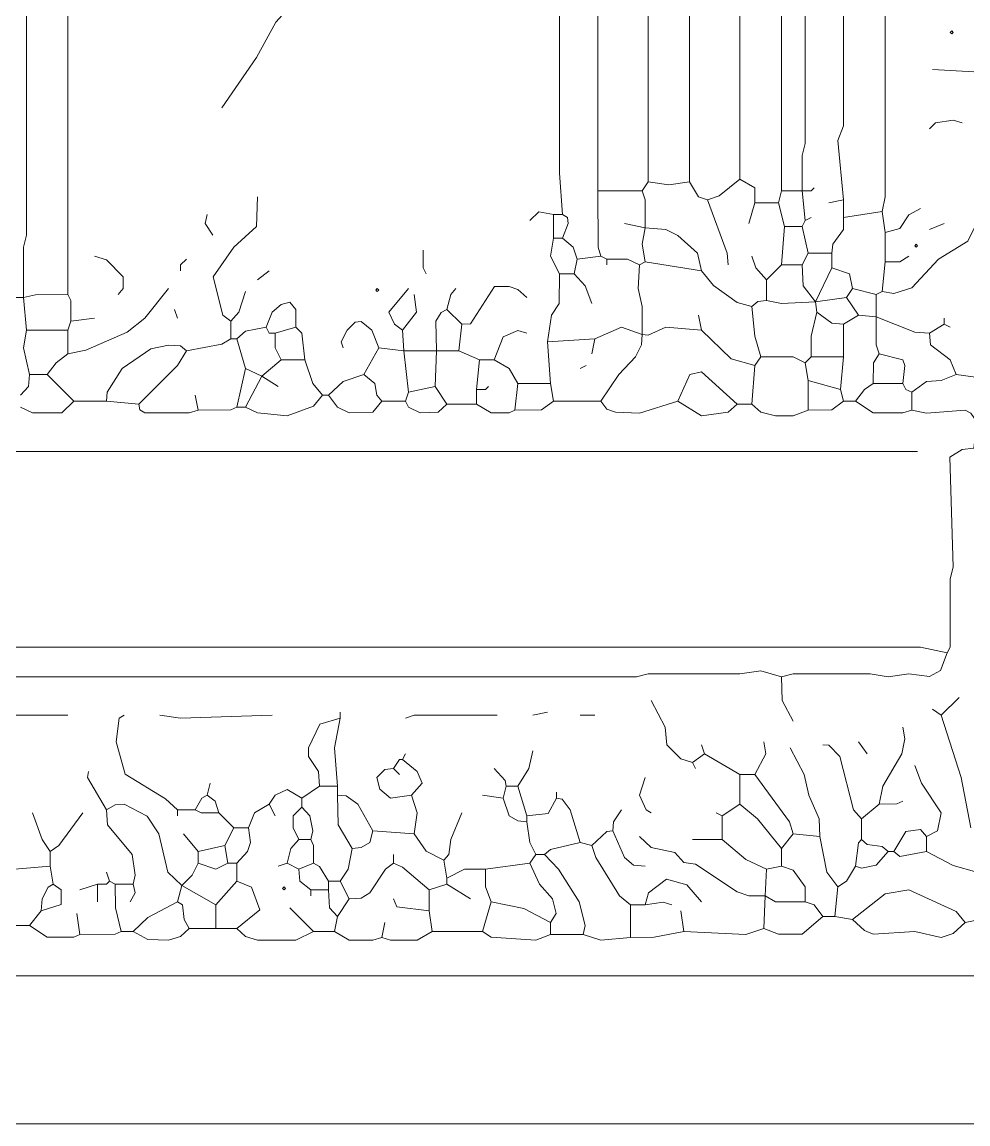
# Model space of a CAD drawing. Header units: millimetres. Extents: x 11 to 20000, y -4 to 8232.
# Drawn here: x 5451 to 6655, y -4 to 1399 of the extents above; entities that cross this region are included whole.
import ezdxf

# ---------------------------------------------------------------- set-up
doc = ezdxf.new("R2010")
doc.units = ezdxf.units.MM
for name, color, linetype, lineweight, true_color in [('ARCHITECTURE', 7, 'Continuous', 13, 0x000000), ('MASONRY_AND_ARCH', 7, 'Continuous', 13, 0x000000), ('PLANTING', 7, 'Continuous', 13, 0x000000)]:
    doc.layers.add(name, color=color, linetype=linetype, lineweight=lineweight, true_color=true_color)

msp = doc.modelspace()

# ---------------------------------------------------------------- linework, layer by layer
at = {"layer": 'ARCHITECTURE', "color": 7, "lineweight": 13, "true_color": 0x000000}
for points in [[(2861.99095, 184.76527), (7846.90894, 184.76527)], [(3404.97738, -3.7707), (4615.38462, -3.7707), (4638.00905, -3.7707), (4739.819, -3.7707), (4762.44344, -3.7707), (4822.77568, -3.7707), (4841.62896, -3.7707), (4943.43891, -3.7707), (4966.06335, -3.7707), (5282.80543, -3.7707), (5297.8888, -3.7707), (5312.97093, -3.7707), (5463.8009, -3.7707), (5478.88428, -3.7707), (5493.9664, -3.7707), (6225.48993, -3.7707), (6248.11437, -3.7707), (7846.90894, -3.7707)]]:
    msp.add_lwpolyline(points, dxfattribs=at)
at = {"layer": 'MASONRY_AND_ARCH', "color": 7, "lineweight": 13, "true_color": 0x000000}
for points in [[(6546.00328, 1157.61595), (6549.76753, 1176.47059), (6549.77376, 2198.34061), (6545.84864, 2213.41719), (6534.69106, 2220.81041), (6500.75441, 2221.11278), (6459.27602, 2229.56312), (6312.21719, 2291.55317), (6097.28507, 2363.20396), (5818.25011, 2431.97896), (5678.73303, 2454.60339), (5641.02523, 2454.89887), (5592.00645, 2462.14514), (5546.75758, 2462.44061), (5531.67421, 2466.05713), (5377.07432, 2466.05713)], [(5452.48869, 1048.2664), (5452.63676, 1112.36708), (5456.25294, 1127.45192), (5456.25294, 1613.87726), (5452.48869, 1636.5017), (5452.49491, 2062.594), (5456.25294, 2115.38462), (5452.63676, 2130.46731), (5452.48869, 2194.57014), (5456.25294, 2217.19457), (5456.25984, 2307.69231)], [(5509.04977, 1052.0362), (5509.056, 2130.46731), (5512.67251, 2145.55079), (5512.82093, 2202.11188)], [(6417.79785, 2198.34061), (6417.79785, 2187.02839), (6417.79785, 1319.75962), (6417.79785, 1300.90498), (6417.79785, 1270.73812), (6417.79785, 1202.86482), (6417.79785, 1184.01301)], [(6444.19333, 1184.01301), (6444.34106, 1229.26188), (6447.9638, 1244.34389), (6447.9638, 1504.52489), (6447.9638, 1527.14932), (6447.97002, 2138.00905), (6451.73428, 2190.79966)], [(6496.98337, 1172.70079), (6489.44842, 1248.11369), (6496.98337, 1266.96833), (6496.98337, 1432.88179), (6496.98337, 1512.06731), (6496.98337, 1644.04129), (6496.98337, 1666.66572), (6496.98337, 2115.38462), (6496.98337, 2156.86301), (6496.98337, 2179.48054), (6485.66471, 2185.97206), (6474.35871, 2190.65113), (6451.73428, 2190.79966)], [(6248.11437, 1195.32523), (6248.11459, 1217.94966), (6248.11459, 1266.96833), (6248.11459, 2134.23857), (6248.11459, 2149.32127)], [(6184.01233, 1184.01301), (6184.00611, 2043.74084), (6179.03699, 2104.0655), (6172.69321, 2110.40995), (6157.61663, 2111.61414)], [(6138.76346, 2077.67749), (6138.75724, 1919.30645), (6134.99219, 1896.68201), (6134.99842, 1206.63744), (6138.76346, 1153.84615)], [(6300.90498, 1957.01357), (6300.90498, 1195.32523)], [(5705.12862, 1289.59276), (5749.17964, 1353.69627), (5774.05735, 1398.94514), (5794.57624, 1421.56957), (5920.06007, 1606.33484)], [(6365.00781, 1500.75509), (6365.00781, 1199.09502)], [(6783.55984, 1334.84163), (6753.39367, 1338.60656), (6677.97862, 1334.84163), (6610.10532, 1338.61143)]]:
    msp.add_lwpolyline(points, dxfattribs=at)
msp.add_lwpolyline([(6632.72998, 1385.74661), (6634.61538, 1387.63201), (6636.50079, 1385.74661), (6634.61538, 1383.8612)], close=True, dxfattribs=at)
at = {"layer": 'PLANTING', "color": 7, "lineweight": 13, "true_color": 0x000000}
for points in [[(6606.33484, 1263.19853), (6613.88281, 1270.58484), (6636.50102, 1274.2138), (6647.81324, 1270.73812)], [(6248.11437, 1195.32523), (6240.57342, 1184.01301)], [(6248.11437, 1195.32523), (6274.51007, 1191.5526), (6300.90498, 1195.32523)], [(6323.52941, 1172.70079), (6312.36493, 1176.62523), (6300.90498, 1195.32523)], [(6323.52941, 1172.70079), (6338.6121, 1177.66855), (6365.00781, 1199.09502)], [(6365.00781, 1199.09502), (6383.8612, 1187.78281), (6383.8612, 1168.92817)], [(6240.57342, 1184.01301), (6184.01233, 1184.01301)], [(6187.78281, 1101.05486), (6184.16007, 1112.36708), (6184.01233, 1184.01301)], [(6244.34389, 1136.87783), (6244.19615, 1172.70079), (6240.57342, 1184.01301)], [(6414.02715, 1168.92817), (6417.79785, 1184.01301)], [(6444.19333, 1184.01301), (6417.79785, 1184.01301)], [(6459.27602, 1187.78281), (6455.50554, 1184.01301), (6444.19333, 1184.01301)], [(6444.19333, 1184.01301), (6447.9638, 1146.30373)], [(5750.37749, 1176.47059), (5749.17274, 1138.76414), (5720.36572, 1112.36708), (5693.97738, 1074.66063), (5706.33247, 1025.64683), (5716.44084, 1018.09955)], [(6349.92432, 1089.74265), (6348.86799, 1104.82749), (6323.52941, 1172.70079)], [(6376.32002, 1142.53394), (6383.8612, 1168.92817)], [(6414.02715, 1168.92817), (6383.8612, 1168.92817)], [(6414.02715, 1168.92817), (6421.56889, 1138.76414)], [(6478.12998, 1168.92817), (6496.98337, 1172.70079)], [(6496.98337, 1150.07636), (6496.98337, 1172.70079)], [(5693.8164, 1127.45192), (5683.84989, 1142.53394), (5686.2741, 1153.84615)], [(6097.28507, 1146.30373), (6108.59729, 1157.46267), (6127.45124, 1153.84615)], [(6138.76346, 1153.84615), (6127.45124, 1153.84615)], [(6127.45124, 1153.84615), (6127.45124, 1123.6793)], [(6138.76346, 1153.84615), (6145.10656, 1149.92104), (6146.14977, 1142.53394), (6138.76346, 1123.6793)], [(6496.98337, 1150.07636), (6546.00328, 1157.61595)], [(6546.00328, 1157.61595), (6549.77376, 1131.22172)], [(6595.02262, 1161.38857), (6580.08767, 1153.69774), (6568.47919, 1136.19016), (6549.77376, 1131.22172)], [(6244.34389, 1136.87783), (6217.94898, 1142.53394)], [(6244.34389, 1136.87783), (6240.57342, 1116.13971), (6244.34389, 1093.51527)], [(6244.34389, 1136.87783), (6270.7388, 1134.84378), (6285.82229, 1127.30351), (6311.01923, 1104.67907), (6315.98767, 1082.20305)], [(6417.79762, 1089.74265), (6421.56889, 1138.76414)], [(6444.19333, 1138.76414), (6421.56889, 1138.76414)], [(6444.19333, 1138.76414), (6447.9638, 1146.30373)], [(6444.19333, 1138.76414), (6451.73428, 1104.82749)], [(6455.50554, 1150.07636), (6447.9638, 1146.30373)], [(6496.98337, 1150.07636), (6496.98337, 1134.99152), (6483.10464, 1116.13971), (6481.90045, 1104.82749)], [(6677.97862, 1134.99152), (6664.09389, 1138.38846), (6655.20645, 1120.05792), (6617.64706, 1097.13665), (6583.71041, 1060.63428), (6561.08597, 1053.23416), (6546.00328, 1055.806)], [(6625.1888, 1142.53394), (6606.33484, 1134.99152)], [(6134.99219, 1078.43043), (6123.82851, 1101.05486), (6127.45124, 1123.6793)], [(6138.76346, 1123.6793), (6127.45124, 1123.6793)], [(6138.76346, 1123.6793), (6152.64197, 1112.22002), (6157.61663, 1097.28507)], [(6549.77376, 1093.51527), (6549.77376, 1131.22172)], [(5961.53846, 1108.59729), (5961.6862, 1085.97975), (5965.30894, 1078.43043)], [(5542.98643, 1101.05486), (5558.0698, 1096.22873), (5579.48948, 1074.66063), (5579.49638, 1059.58348), (5573.15192, 1052.0362)], [(5652.33744, 1082.20305), (5652.33744, 1089.74265), (5659.87975, 1097.28507)], [(6153.84615, 1078.43043), (6157.61663, 1097.28507)], [(6187.78281, 1101.05486), (6157.61663, 1097.28507)], [(6187.78281, 1101.05486), (6195.32455, 1097.28507)], [(6195.32455, 1097.28507), (6221.71946, 1097.13665), (6236.80215, 1089.74265)], [(6195.32455, 1089.74265), (6195.32455, 1097.28507)], [(6398.94446, 1070.89084), (6385.05894, 1085.97285), (6380.0905, 1101.05486)], [(6444.19333, 1089.74265), (6451.73428, 1104.82749)], [(6451.73428, 1104.82749), (6481.90045, 1104.82749)], [(6481.90045, 1104.82749), (6481.90045, 1085.97285)], [(6549.77376, 1093.51527), (6568.62771, 1093.66855), (6579.93993, 1101.05486)], [(5750.37749, 1070.89084), (5765.45962, 1082.20305)], [(6240.57342, 1001.13122), (6240.42568, 1036.95419), (6235.13066, 1059.57862), (6236.80215, 1089.74265)], [(6244.34389, 1093.51527), (6236.80215, 1089.74265)], [(6244.34389, 1093.51527), (6315.98767, 1082.20305)], [(6380.0905, 1036.95419), (6361.23654, 1041.92195), (6331.07115, 1063.50305), (6315.98767, 1082.20305)], [(6417.79762, 1089.74265), (6398.94446, 1070.89084)], [(6444.19333, 1089.74265), (6417.79762, 1089.74265)], [(6461.16165, 1042.61029), (6445.24966, 1063.34842), (6444.19333, 1089.74265)], [(6461.16165, 1042.61029), (6481.90045, 1085.97285)], [(6508.29536, 1059.57862), (6504.37025, 1078.27715), (6481.90045, 1085.97285)], [(6549.77376, 1093.51527), (6546.00328, 1055.806)], [(6119.9095, 991.70532), (6124.88416, 1025.64197), (6134.83756, 1040.72398), (6134.99219, 1078.43043)], [(6153.84615, 1078.43043), (6134.99219, 1078.43043)], [(6153.84615, 1078.43043), (6167.87251, 1063.34219), (6176.47059, 1040.72398)], [(6398.94446, 1070.89084), (6398.94446, 1044.49378)], [(5509.04977, 1052.0362), (5467.57206, 1051.88846), (5452.48869, 1048.2664)], [(5509.04977, 976.62048), (5531.67421, 981.44186), (5584.46414, 1004.21471), (5606.94072, 1022.01776), (5637.25532, 1059.57862)], [(5512.82093, 1018.09955), (5512.67251, 1044.48891), (5509.04977, 1052.0362)], [(5716.44084, 1018.09955), (5726.5483, 1029.41176), (5735.29412, 1055.806)], [(5935.14355, 1006.78733), (5924.88077, 1014.33462), (5917.64842, 1029.41176), (5942.6845, 1059.57862)], [(5935.14355, 1006.78733), (5952.79265, 1029.41176), (5950.22624, 1052.0362)], [(5991.70464, 1033.18156), (5996.67229, 1052.0293), (6003.01686, 1059.57862)], [(6093.51459, 1048.2664), (6082.20238, 1058.37998), (6070.89016, 1062.29898), (6052.18394, 1062.14355), (6021.64977, 1014.69774), (6010.55781, 1014.32975)], [(6508.29536, 1059.57862), (6500.75441, 1048.2664)], [(6538.46154, 1052.0362), (6508.29536, 1059.57862)], [(6538.46154, 1052.0362), (6546.00328, 1055.806)], [(6538.46154, 1052.0362), (6538.46154, 1023.75566)], [(5418.55204, 1048.2664), (5452.48869, 1048.2664)], [(5456.25984, 1006.78733), (5452.48869, 1048.2664)], [(5761.68971, 1010.55713), (5769.37885, 1029.41176), (5780.54299, 1039.52602), (5791.8483, 1042.24084), (5799.24231, 1033.18156), (5799.39695, 1010.55713)], [(6380.0905, 1036.95419), (6387.63846, 1043.29661), (6398.94446, 1044.49378)], [(6461.16165, 1042.61029), (6417.79762, 1040.7302), (6398.94446, 1044.49378)], [(6461.16165, 1042.61029), (6500.75441, 1048.2664)], [(6461.16165, 1042.61029), (6463.04649, 1029.41176)], [(6515.8371, 1025.64197), (6500.75441, 1048.2664)], [(5648.56753, 1021.86934), (5644.79638, 1033.18156)], [(5991.70464, 1033.18156), (5984.30441, 1029.25713), (5977.6776, 1018.09955), (5978.50679, 980.3931)], [(5991.70464, 1033.18156), (6010.55781, 1014.32975)], [(6315.98767, 1006.78733), (6312.21719, 1025.64197)], [(6391.40271, 972.85068), (6384.00871, 999.24491), (6380.0905, 1036.95419)], [(6455.50554, 972.85068), (6455.65328, 999.24491), (6463.04649, 1029.41176)], [(6496.98314, 1014.32975), (6481.90045, 1015.53314), (6463.04649, 1029.41176)], [(6496.98314, 1014.32975), (6515.8371, 1025.64197)], [(6538.46154, 1023.75566), (6515.8371, 1025.64197)], [(5512.82093, 1018.09955), (5509.04977, 1006.78733)], [(5512.82093, 1018.09955), (5542.98643, 1021.86934)], [(5716.44084, 1018.09955), (5716.44084, 995.47511)], [(5761.68971, 1010.55713), (5735.29412, 1005.58247), (5723.9819, 995.47511)], [(5761.68971, 1010.55713), (5765.45962, 1003.01753), (5773.00192, 1003.01753)], [(5799.39695, 1010.55713), (5773.00192, 1003.01753)], [(5810.70916, 969.08088), (5806.78326, 1003.00995), (5799.39695, 1010.55713)], [(5904.97738, 984.1629), (5896.23156, 1006.78733), (5882.35294, 1017.93733), (5874.8112, 1016.89468), (5864.55543, 1006.78733), (5857.1621, 991.71018), (5859.72851, 984.1629)], [(6006.78733, 980.3931), (6010.55781, 1014.32975)], [(6240.57342, 1001.13122), (6214.17771, 1010.40385), (6180.24106, 995.47511)], [(6240.57342, 1001.13122), (6248.12127, 1000.51742), (6270.7388, 1010.41007), (6315.98767, 1006.78733)], [(6496.98314, 1014.32975), (6496.98314, 972.85068)], [(6606.33484, 1003.01753), (6587.48088, 1004.06629), (6538.46154, 1023.75566)], [(6542.23201, 976.62048), (6538.60928, 987.93269), (6538.46154, 1023.75566)], [(6606.33484, 1003.01753), (6625.1888, 1014.32975)], [(6625.1888, 1021.86934), (6625.1888, 1014.32975)], [(6625.1888, 1014.32975), (6632.72975, 1010.55713)], [(5456.25984, 1006.78733), (5452.64333, 984.1629), (5460.02975, 950.22624)], [(5456.25984, 1006.78733), (5509.04977, 1006.78733)], [(5509.04977, 1006.78733), (5509.04977, 976.62048)], [(5780.54299, 969.08088), (5773.14977, 984.1629), (5773.00192, 1003.01753)], [(5935.14355, 1006.78733), (5937.02839, 980.3931)], [(6093.51459, 1003.01753), (6082.20238, 1006.49118), (6063.49683, 998.18925), (6052.0362, 969.08088)], [(6240.57342, 1001.13122), (6239.51697, 987.93688), (6231.97534, 972.85068), (6210.55498, 950.22624), (6187.78281, 916.28959)], [(6383.86097, 961.53846), (6353.69559, 970.28428), (6315.98767, 1006.78733)], [(6606.33484, 1003.01753), (6607.53903, 988.08111), (6632.57511, 969.08088), (6640.27149, 950.22624)], [(5659.87975, 980.3931), (5652.33122, 986.73552), (5637.25532, 987.78563), (5614.63088, 982.96493), (5577.97975, 957.76109), (5559.1259, 927.60181), (5558.0698, 916.28959)], [(5659.87975, 980.3931), (5705.12794, 988.98982), (5716.44084, 995.47511)], [(5723.9819, 995.47511), (5716.44084, 995.47511)], [(5723.9819, 995.47511), (5735.29412, 957.76867)], [(5886.12342, 950.22624), (5904.97738, 984.1629)], [(5904.97738, 984.1629), (5937.02839, 980.3931)], [(6180.24106, 995.47511), (6119.9095, 991.70532)], [(6123.67998, 938.91403), (6119.9095, 991.70532)], [(6180.24106, 995.47511), (6176.47059, 976.62048)], [(5482.65419, 950.22624), (5493.96708, 965.30826), (5509.04977, 976.62048)], [(5599.54751, 912.5198), (5648.41912, 961.53846), (5659.87975, 980.3931)], [(5756.0336, 948.33993), (5780.54299, 969.08088)], [(5780.54299, 969.08088), (5810.70916, 969.08088)], [(5833.3336, 923.83201), (5821.12658, 938.91403), (5810.70916, 969.08088)], [(5978.50679, 980.3931), (5937.02839, 980.3931)], [(5942.6845, 927.60181), (5937.02839, 980.3931)], [(5978.50679, 980.3931), (5976.62115, 935.14423)], [(5978.50679, 980.3931), (6006.78733, 980.3931)], [(6006.78733, 980.3931), (6033.18224, 969.08088)], [(6029.41176, 931.37161), (6033.18224, 969.08088)], [(6033.18224, 969.08088), (6052.0362, 969.08088)], [(6082.20238, 938.91403), (6070.88326, 957.76109), (6052.0362, 969.08088)], [(6391.40271, 972.85068), (6383.86097, 961.53846)], [(6391.40271, 972.85068), (6432.88111, 972.70226), (6447.9638, 965.30826)], [(6455.50554, 972.85068), (6447.9638, 965.30826)], [(6455.50554, 972.85068), (6496.98314, 972.85068)], [(6493.21267, 931.37161), (6496.98314, 972.85068)], [(6534.69106, 938.91403), (6534.8457, 965.30826), (6542.23201, 976.62048)], [(6542.23201, 976.62048), (6572.23665, 968.92557), (6574.96459, 961.53846), (6572.39819, 938.91403)], [(5723.9819, 908.74717), (5735.29412, 957.76867)], [(5756.0336, 948.33993), (5735.29412, 957.76867)], [(6168.92885, 961.53846), (6161.3879, 957.76867)], [(6380.0905, 912.5198), (6383.86097, 961.53846)], [(6447.9638, 965.30826), (6451.73428, 942.68382)], [(5448.71753, 923.83201), (5458.8259, 935.14423), (5460.02975, 950.22624)], [(5482.65419, 950.22624), (5460.02975, 950.22624)], [(5482.65419, 950.22624), (5516.59084, 916.28959)], [(5735.29412, 908.74717), (5756.0336, 948.33993)], [(5756.0336, 948.33993), (5776.77183, 935.14423)], [(5886.12342, 950.22624), (5859.72851, 941.48665), (5840.87455, 923.83201)], [(5886.12342, 950.22624), (5900.00271, 938.75939), (5902.40475, 923.83688), (5908.74785, 916.28959)], [(6285.82229, 916.28959), (6301.05962, 950.07161), (6315.98767, 953.84276), (6361.23654, 912.5198)], [(6493.21267, 931.37161), (6451.73428, 942.68382)], [(6451.73428, 904.97738), (6451.73428, 942.68382)], [(6640.27149, 950.22624), (6621.41753, 942.83224), (6602.56437, 941.48043), (6583.71041, 927.60181)], [(6704.37432, 931.37161), (6674.20814, 945.40554), (6640.27149, 950.22624)], [(5942.6845, 927.60181), (5938.91403, 916.28959)], [(5942.6845, 927.60181), (5976.62115, 935.14423)], [(5976.62115, 935.14423), (5991.70464, 912.5198)], [(6044.49446, 935.14423), (6040.72398, 931.37161), (6029.41176, 931.37161)], [(6029.41176, 931.37161), (6029.41176, 912.5198)], [(6078.43111, 904.97738), (6082.20238, 938.91403)], [(6123.67998, 938.91403), (6082.20238, 938.91403)], [(6123.67998, 938.91403), (6127.45124, 916.28959)], [(6496.98314, 916.28959), (6493.21267, 931.37161)], [(6534.69106, 938.91403), (6523.37885, 931.36674), (6512.06663, 916.28959)], [(6534.69106, 938.91403), (6572.39819, 938.91403)], [(6572.39819, 938.91403), (6576.16867, 931.37161), (6583.71041, 927.60181)], [(6583.71041, 904.97738), (6583.71041, 927.60181)], [(5516.59084, 916.28959), (5501.50803, 901.36086), (5463.8009, 901.36086), (5448.71753, 908.74717)], [(5516.59084, 916.28959), (5558.0698, 916.28959)], [(5599.54751, 912.5198), (5558.0698, 916.28959)], [(5599.54751, 912.5198), (5600.75204, 905.12511), (5607.09548, 901.36086), (5663.64966, 901.35464), (5674.96188, 904.97738)], [(5674.96188, 904.97738), (5671.19197, 923.83201)], [(5735.29412, 908.74717), (5750.37749, 901.35532), (5788.08473, 897.58337), (5821.87285, 909.95204), (5833.3336, 923.83201)], [(5833.3336, 923.83201), (5840.87455, 923.83201)], [(5840.87455, 923.83201), (5852.18676, 908.89559), (5867.27025, 901.35532), (5897.42941, 902.41097), (5908.74785, 916.28959)], [(5938.91403, 916.28959), (5908.74785, 916.28959)], [(5938.91403, 916.28959), (5942.83914, 908.88948), (5957.76799, 901.35532), (5980.39242, 902.41097), (5991.70464, 912.5198)], [(6029.41176, 912.5198), (5991.70464, 912.5198)], [(6029.41176, 912.5198), (6048.26572, 901.35532), (6070.88326, 901.35464), (6078.43111, 904.97738)], [(6078.43111, 904.97738), (6112.36776, 905.13201), (6127.45124, 916.28959)], [(6187.78281, 916.28959), (6127.45124, 916.28959)], [(6285.82229, 916.28959), (6236.80215, 901.20758), (6206.63676, 902.25633), (6195.33077, 906.17534), (6187.78281, 916.28959)], [(6285.82229, 916.28959), (6315.98767, 897.59027), (6349.92432, 902.41097), (6361.23654, 912.5198)], [(6380.0905, 912.5198), (6361.23654, 912.5198)], [(6380.0905, 912.5198), (6391.40271, 902.41097), (6410.25667, 897.58337), (6432.88111, 897.58337), (6451.73428, 904.97738)], [(6496.98314, 916.28959), (6481.90045, 905.13201), (6451.73428, 904.97738)], [(6496.98314, 916.28959), (6512.06663, 916.28959)], [(6583.71041, 904.97738), (6572.39819, 901.35464), (6534.69106, 901.35532), (6512.06663, 916.28959)], [(5674.96188, 904.97738), (5716.43394, 905.12511), (5723.9819, 908.74717)], [(5735.29412, 908.74717), (5723.9819, 908.74717)], [(6583.71041, 904.97738), (6602.56437, 901.21244), (6651.58371, 904.82274), (6659.11855, 901.05226), (6666.51176, 889.89536), (6662.67568, 856.3267), (6647.81324, 854.76007), (6632.4336, 844.94197), (6636.4948, 705.12726), (6632.87749, 690.04525), (6632.58201, 603.32489), (6628.95928, 595.77771)], [(6591.25215, 852.18609), (4619.15577, 852.19299), (4604.0724, 855.66176), (4592.76018, 852.3345), (4521.11572, 852.19299), (4498.49129, 855.95871), (4415.53586, 855.95181), (4392.91143, 852.18609), (4234.54038, 855.95181), (4219.45701, 852.18609)], [(4238.31029, 599.54751), (4283.55916, 603.31731), (6595.02262, 603.31731), (6628.95928, 595.77771)], [(4238.31029, 599.54751), (4239.51505, 573.15814), (4253.39367, 565.61776), (6233.03167, 565.61708), (6248.11437, 569.2336), (6365.00781, 569.38756), (6391.40271, 573.15328), (6417.79762, 565.61086)], [(6628.95928, 595.77771), (6620.3612, 573.30034), (6606.33484, 565.75928), (6579.93993, 569.37443), (6553.54423, 565.61086), (6530.9198, 569.37579), (6432.88111, 569.38066), (6417.79762, 565.61086)], [(6432.88111, 509.04977), (6418.85407, 535.444), (6417.79762, 565.61086)], [(6304.67545, 456.25848), (6289.59276, 461.22828), (6271.94299, 478.88292), (6269.68247, 501.50735), (6251.88563, 535.444)], [(6621.41753, 516.59219), (6644.04197, 539.21663)], [(5855.95803, 520.36199), (5855.95803, 512.81957)], [(6101.05554, 516.59219), (6119.9095, 520.36199)], [(6621.41753, 516.59219), (6610.10532, 524.13179)], [(5407.23982, 516.59219), (5509.04977, 516.59219)], [(5580.69423, 516.59219), (5574.34977, 512.66629), (5570.58586, 482.65554), (5581.89152, 441.32421), (5633.48416, 409.96086), (5648.56753, 395.9276)], [(5625.9431, 516.59219), (5652.33744, 512.81957), (5769.23077, 516.59219)], [(5855.95803, 512.81957), (5829.71086, 505.12466), (5815.52907, 475.11312), (5815.53597, 463.8009), (5828.35826, 444.94627), (5829.56233, 426.09446)], [(5852.18676, 426.09446), (5848.56471, 475.11312), (5855.95803, 512.81957)], [(6055.80667, 516.59219), (5950.22624, 516.58529), (5938.91403, 512.81957)], [(6161.3879, 516.59219), (6180.24106, 516.59219)], [(6621.41753, 516.59219), (6646.76369, 437.40667), (6659.12545, 373.30317)], [(6542.23201, 403.47002), (6547.05962, 426.09446), (6571.20023, 467.5707), (6574.97081, 486.42534), (6572.39819, 501.50735)], [(6315.98767, 478.88292), (6319.75894, 467.5707)], [(6395.17319, 482.65554), (6397.74027, 467.5707), (6383.86097, 441.17647)], [(6519.60758, 384.61538), (6509.49333, 395.9276), (6492.00848, 463.8009), (6478.1362, 478.58122), (6470.58824, 478.88292)], [(6515.8371, 482.65554), (6527.14932, 467.5707)], [(5938.91403, 467.5707), (5935.14355, 460.03111)], [(6082.20238, 426.09446), (6096.22873, 448.71889), (6101.05554, 471.34333)], [(6319.75894, 467.5707), (6304.67545, 456.25848)], [(6365.00781, 441.17647), (6319.75894, 467.5707)], [(6466.81776, 361.99095), (6465.76753, 384.61538), (6452.7845, 414.78224), (6446.92059, 441.17647), (6429.10984, 475.11312)], [(5923.83133, 448.71889), (5931.37229, 460.03111), (5935.14355, 460.03111)], [(5935.14355, 460.03111), (5953.84208, 444.94627), (5960.12025, 429.86425), (5946.45577, 414.78224)], [(6308.44672, 448.71889), (6304.67545, 456.25848)], [(6587.48088, 452.48869), (6596.22059, 429.86425), (6621.26912, 392.15781), (6616.4491, 369.53824), (6602.56437, 361.99095)], [(5535.44536, 444.94627), (5533.92817, 437.3991), (5558.0698, 395.9276)], [(5923.83133, 448.71889), (5912.51912, 447.51403), (5902.55939, 437.40667), (5906.17534, 422.32183), (5920.06007, 411.16493), (5946.45577, 414.78224)], [(5923.83133, 448.71889), (5931.37229, 441.17647)], [(6067.11889, 426.09446), (6065.91482, 433.64163), (6052.0362, 448.71889)], [(6244.34389, 437.40667), (6236.95679, 414.78224), (6245.39333, 396.08224), (6251.88563, 392.15781)], [(6365.00781, 441.17647), (6383.86097, 441.17647)], [(6365.00781, 441.17647), (6365.00781, 403.47002)], [(6383.86097, 441.17647), (6427.91199, 380.84559), (6432.88111, 365.76075)], [(5690.04525, 429.86425), (5686.2741, 414.78224)], [(5765.45962, 403.47002), (5773.14977, 414.63382), (5788.08473, 422.02636), (5806.9379, 411.00962)], [(5806.9379, 411.00962), (5829.56233, 426.09446)], [(5852.18676, 426.09446), (5829.56233, 426.09446)], [(5852.18676, 426.09446), (5852.18676, 414.78224)], [(6067.11889, 426.09446), (6063.34842, 411.00962)], [(6067.11889, 426.09446), (6082.20238, 426.09446)], [(6082.20238, 426.09446), (6093.51459, 388.38518)], [(5671.19197, 395.9276), (5679.78247, 410.85633), (5686.2741, 414.78224)], [(5701.35747, 392.15781), (5696.38903, 407.23292), (5686.2741, 414.78224)], [(5806.9379, 399.6974), (5806.9379, 411.00962)], [(5897.43563, 369.53337), (5878.43394, 403.46244), (5863.49898, 413.72511), (5852.18676, 414.78224)], [(5871.04072, 346.90894), (5853.24321, 377.07296), (5852.18676, 414.78224)], [(5950.22624, 365.76075), (5953.84898, 392.15781), (5946.45577, 414.78224)], [(6063.34842, 411.00962), (6036.95351, 414.78224)], [(6063.34842, 411.00962), (6071.0448, 388.5336), (6082.20238, 381.90124), (6093.51459, 380.84559)], [(6131.22172, 411.00962), (6120.59717, 391.47636), (6093.51459, 388.38518)], [(6131.22172, 418.55204), (6131.22172, 411.00962)], [(6131.22172, 411.00962), (6138.62183, 409.80622), (6148.88462, 395.9276), (6161.3879, 354.44853)], [(6542.23201, 403.47002), (6564.85023, 403.61708), (6572.39819, 407.23982)], [(5654.22364, 299.77376), (5636.35984, 316.74208), (5624.88643, 365.76075), (5609.80995, 388.2319), (5580.69423, 403.31471), (5569.38201, 402.4129), (5558.0698, 395.9276)], [(5558.0698, 395.9276), (5559.26708, 377.07296), (5590.8017, 339.36652), (5594.57907, 312.97229), (5592.00645, 301.66007)], [(5671.19197, 395.9276), (5648.56753, 395.9276)], [(5648.56753, 388.38518), (5648.56753, 395.9276)], [(5701.35747, 392.15781), (5678.73925, 392.30486), (5671.19197, 395.9276)], [(5765.45962, 403.47002), (5746.76097, 392.15023), (5739.06527, 373.30317)], [(5765.45962, 403.47002), (5773.00192, 388.38518)], [(5806.9379, 399.6974), (5795.78032, 388.38518), (5795.78032, 373.30317), (5803.16742, 358.22115)], [(5806.9379, 399.6974), (5817.19378, 388.38518), (5820.82342, 369.53337), (5818.25011, 358.22115)], [(6202.8655, 369.53337), (6203.92195, 380.84559), (6214.17771, 395.9276)], [(6365.00781, 403.47002), (6342.38337, 388.38518)], [(6417.79762, 346.90894), (6387.48371, 384.61538), (6365.00781, 403.47002)], [(6519.60758, 384.61538), (6542.23201, 403.47002)], [(5463.8009, 392.15781), (5476.1629, 358.22115), (5486.42534, 343.13631)], [(5486.42534, 343.13631), (5497.58948, 350.82715), (5527.90305, 392.15781)], [(5701.35747, 392.15781), (5720.21075, 373.30317)], [(6010.55781, 392.15781), (5996.53145, 358.22115), (5994.27715, 339.37342), (5987.93337, 331.8241)], [(6093.51459, 380.84559), (6093.51459, 388.38518)], [(6093.51459, 380.84559), (6097.43971, 354.44853), (6104.82681, 339.36652)], [(6334.84163, 392.15781), (6342.38337, 388.38518)], [(6342.38337, 358.22115), (6342.38337, 388.38518)], [(6519.60758, 384.61538), (6519.60758, 358.22115)], [(5656.1086, 365.76075), (5674.96188, 343.13631)], [(5720.21075, 373.30317), (5708.89853, 350.67873)], [(5720.21075, 373.30317), (5739.06527, 373.30317)], [(5723.9819, 328.0543), (5737.86708, 343.13631), (5741.78563, 354.44853), (5739.06527, 373.30317)], [(5897.43563, 369.53337), (5893.51052, 354.59695), (5882.35294, 347.96459), (5871.04072, 346.90894)], [(5897.43563, 369.53337), (5950.22624, 365.76075)], [(5950.22624, 365.76075), (5965.45747, 343.28473), (5987.93337, 331.8241)], [(6202.8655, 369.53337), (6195.31765, 368.32851), (6176.47059, 350.67873)], [(6202.8655, 369.53337), (6218.09672, 335.59672), (6229.2612, 325.4879), (6244.34389, 324.2845)], [(6417.79762, 346.90894), (6432.88111, 365.76075)], [(6466.81776, 361.99095), (6432.88111, 365.76075)], [(6561.08597, 343.13631), (6576.17557, 368.32851), (6594.87421, 371.04955), (6602.56437, 361.99095)], [(5674.96188, 343.13631), (5708.89853, 350.67873)], [(5712.66968, 328.0543), (5708.89853, 350.67873)], [(5803.16742, 358.22115), (5793.05939, 346.90894), (5788.08473, 328.0543)], [(5803.16742, 358.22115), (5818.25011, 358.22115)], [(5818.25011, 358.22115), (5821.87364, 350.67183), (5822.02138, 328.0543)], [(6116.13903, 339.36652), (6123.68688, 345.71029), (6161.3879, 354.44853)], [(6176.47059, 350.67873), (6161.3879, 354.44853)], [(6225.48993, 275.26301), (6211.6052, 286.57523), (6181.29751, 335.59672), (6176.47059, 350.67873)], [(6236.80215, 361.99095), (6251.88563, 348.11233), (6282.0448, 341.93292), (6293.51176, 329.25916), (6308.44672, 326.85633), (6361.23654, 291.53812), (6376.32002, 286.72364), (6397.05882, 286.57523)], [(6304.67545, 358.22115), (6342.38337, 358.22115)], [(6398.94446, 320.51188), (6372.54876, 333.02274), (6342.38337, 358.22115)], [(6466.81776, 361.99095), (6475.41516, 316.74208), (6489.44219, 297.88744)], [(6519.60758, 358.22115), (6515.98484, 354.29525), (6512.06663, 324.2845)], [(6553.54423, 343.13631), (6545.99638, 349.48077), (6527.15622, 351.8767), (6519.60758, 358.22115)], [(6602.56437, 343.13631), (6602.56437, 361.99095)], [(5486.42534, 324.2845), (5486.42534, 343.13631)], [(5674.96188, 328.0543), (5674.96188, 343.13631)], [(5871.04072, 346.90894), (5866.06606, 320.51188), (5855.95803, 305.42986)], [(5923.83133, 328.0543), (5923.83133, 339.36652)], [(6104.82681, 339.36652), (6097.28507, 328.0543)], [(6116.13903, 339.36652), (6104.82681, 339.36652)], [(6165.15837, 237.55656), (6167.731, 248.86878), (6160.19683, 279.03563), (6133.94276, 320.51188), (6116.13903, 339.36652)], [(6417.79762, 346.90894), (6417.79762, 324.2845)], [(6553.54423, 343.13631), (6538.46154, 325.4879), (6519.61448, 321.71052), (6512.06663, 324.2845)], [(6553.54423, 343.13631), (6561.08597, 343.13631)], [(6602.56437, 343.13631), (6568.63394, 336.80011), (6561.08597, 343.13631)], [(6602.56437, 343.13631), (6636.50102, 325.33326), (6666.6664, 316.74208)], [(5486.42534, 324.2845), (5441.17647, 320.51188)], [(5486.42534, 324.2845), (5490.19649, 301.66007)], [(5654.22364, 299.77376), (5667.26301, 312.9681), (5674.96188, 328.0543)], [(5674.96188, 328.0543), (5697.58631, 320.66719), (5712.66968, 328.0543)], [(5723.9819, 328.0543), (5712.66968, 328.0543)], [(5723.9819, 328.0543), (5723.9819, 305.42986)], [(5788.08473, 328.0543), (5776.77183, 324.2845)], [(5803.16742, 320.51188), (5788.08473, 328.0543)], [(5803.16742, 320.51188), (5822.02138, 328.0543)], [(5840.87455, 305.42986), (5829.42081, 324.12919), (5822.02138, 328.0543)], [(5867.27025, 282.80543), (5882.35294, 283.86176), (5893.51742, 290.49491), (5913.57477, 320.36482), (5923.83133, 328.0543)], [(5969.0802, 294.11765), (5935.14355, 323.22738), (5923.83133, 328.0543)], [(5991.70464, 309.19966), (5987.93337, 331.8241)], [(6040.72398, 320.51188), (6097.28507, 328.0543)], [(6123.67998, 252.63857), (6131.06086, 263.95079), (6126.25328, 282.80543), (6109.65362, 301.66007), (6097.28507, 328.0543)], [(6398.94446, 320.51188), (6417.79762, 324.2845)], [(6447.9638, 279.03563), (6447.80916, 297.88744), (6432.87421, 319.45622), (6417.79762, 324.2845)], [(6489.44219, 297.88744), (6500.60588, 305.43676), (6512.06663, 324.2845)], [(5558.0698, 316.74208), (5561.83971, 305.42986)], [(5803.16742, 320.51188), (5804.37161, 305.42986), (5818.25011, 294.11765)], [(5991.70464, 309.19966), (6014.32907, 320.36414), (6040.72398, 320.51188)], [(5991.70464, 309.19966), (5991.70464, 301.66007)], [(6040.72398, 320.51188), (6040.8724, 297.88744), (6048.26572, 279.03563)], [(6398.94446, 320.51188), (6397.05882, 286.57523)], [(5475.11312, 267.72342), (5476.1698, 282.80543), (5483.70396, 297.73416), (5490.19649, 301.66007)], [(5475.11312, 267.72342), (5500.30396, 275.41833), (5500.30396, 294.11075), (5490.19649, 301.66007)], [(5524.13314, 294.11765), (5546.75758, 301.66007)], [(5561.83971, 305.42986), (5558.0698, 301.66007), (5546.75758, 301.66007)], [(5546.75758, 279.03563), (5546.75758, 301.66007)], [(5569.38201, 301.66007), (5561.83971, 305.42986)], [(5569.38201, 301.66007), (5592.00645, 301.66007)], [(5569.38201, 301.66007), (5569.52986, 271.49321), (5576.92308, 241.32636)], [(5588.23529, 279.03563), (5594.57251, 290.34785), (5592.00645, 301.66007)], [(5654.22364, 299.77376), (5648.56753, 279.03563)], [(5654.22364, 299.77376), (5697.58631, 275.26301)], [(5723.9819, 305.42986), (5697.58631, 275.26301)], [(5723.9819, 305.42986), (5742.68733, 297.73416), (5753.63122, 268.77907), (5723.9819, 245.09898)], [(5840.87455, 305.42986), (5855.95803, 305.42986)], [(5840.87455, 305.42986), (5840.87455, 294.11765)], [(5867.27025, 282.80543), (5855.95803, 305.42986)], [(5969.0802, 294.11765), (5991.70464, 301.66007)], [(6021.87002, 282.80543), (5991.70464, 301.66007)], [(6315.98767, 279.03563), (6297.1345, 300.60294), (6271.575, 307.78914), (6248.269, 290.34785), (6244.34389, 275.26301)], [(6489.44219, 297.88744), (6485.67093, 260.181)], [(5818.25011, 294.11765), (5840.87455, 294.11765)], [(5818.25011, 294.11765), (5818.25011, 286.57523)], [(5852.18676, 260.181), (5842.07873, 271.49321), (5840.87455, 294.11765)], [(5852.18676, 260.181), (5867.27025, 282.80543)], [(5969.0802, 267.72342), (5927.75645, 272.69808), (5923.83133, 282.80543)], [(5969.0802, 294.11765), (5969.0802, 267.72342)], [(6395.17319, 245.09898), (6397.05882, 286.57523)], [(6397.05882, 286.57523), (6410.25317, 279.18891), (6447.9638, 279.03563)], [(6508.29536, 256.4112), (6549.77376, 289.14921), (6579.93993, 294.11143), (6640.27149, 266.66629), (6651.58371, 252.63857)], [(5475.11312, 267.72342), (5460.02975, 248.86878)], [(5648.56753, 279.03563), (5610.85973, 259.13156), (5592.00645, 241.32636)], [(5648.56753, 279.03563), (5654.91097, 275.10973), (5657.30622, 256.4112), (5663.64966, 245.09898)], [(5697.58631, 245.09898), (5697.58631, 275.26301)], [(5791.8552, 271.49321), (5822.02138, 241.32636)], [(5969.0802, 267.72342), (5972.85068, 241.32636)], [(6048.26572, 279.03563), (6036.95351, 241.32636)], [(6123.67998, 252.63857), (6089.74333, 270.44378), (6048.26572, 279.03563)], [(6225.48993, 275.26301), (6244.34389, 275.26301)], [(6225.48993, 275.26301), (6225.48993, 233.78676)], [(6244.34389, 275.26301), (6266.96833, 278.73869), (6278.28054, 275.26301)], [(6289.59276, 267.72342), (6293.36324, 241.32636)], [(6470.58824, 260.181), (6459.27602, 275.10973), (6447.9638, 279.03563)], [(5520.36199, 263.95079), (5524.13314, 237.55656)], [(5852.18676, 260.181), (5848.41629, 241.32636)], [(5908.74785, 233.78676), (5912.51912, 252.63857)], [(6123.67998, 252.63857), (6123.67998, 237.55656)], [(6395.17319, 245.09898), (6414.02715, 237.7043), (6444.19333, 237.7112), (6470.58824, 260.181)], [(6470.58824, 260.181), (6485.67093, 260.181)], [(6508.29536, 256.4112), (6485.67093, 260.181)], [(6508.29536, 256.4112), (6523.37885, 242.38348), (6534.69106, 237.70498), (6587.48088, 241.1793), (6621.41753, 233.79921), (6636.50102, 238.6129), (6651.58371, 252.63857)], [(6651.58371, 252.63857), (6670.43767, 256.4112)], [(5460.02975, 248.86878), (5437.40532, 248.86878)], [(5524.13314, 237.55656), (5516.58462, 233.93382), (5482.65419, 233.9345), (5460.02975, 248.86878)], [(5524.13314, 237.55656), (5569.37511, 237.7043), (5576.92308, 241.32636)], [(5576.92308, 241.32636), (5592.00645, 241.32636)], [(5592.00645, 241.32636), (5610.85973, 231.06505), (5637.25532, 230.16256), (5652.33744, 234.98394), (5663.64966, 245.09898)], [(5697.58631, 245.09898), (5663.64966, 245.09898)], [(5697.58631, 245.09898), (5723.9819, 245.09898)], [(5822.02138, 241.32636), (5799.39695, 230.16256), (5750.37749, 230.16256), (5735.29412, 234.98394), (5723.9819, 245.09898)], [(5848.41629, 241.32636), (5822.02138, 241.32636)], [(5908.74785, 233.78676), (5897.43563, 230.16256), (5867.27025, 230.16256), (5848.41629, 241.32636)], [(5908.74785, 233.78676), (5920.06007, 230.16256), (5953.99672, 230.16946), (5972.85068, 241.32636)], [(5972.85068, 241.32636), (6036.95351, 241.32636)], [(6123.67998, 237.55656), (6104.82681, 230.16256), (6048.26572, 233.94005), (6036.95351, 241.32636)], [(6293.36324, 241.32636), (6255.65611, 233.93382), (6225.48993, 233.78676)], [(6293.36324, 241.32636), (6372.54876, 237.56278), (6395.17319, 245.09898)], [(6165.15837, 237.55656), (6123.67998, 237.55656)], [(6165.15837, 237.55656), (6187.78281, 230.16256), (6225.48993, 233.78676)]]:
    msp.add_lwpolyline(points, dxfattribs=at)
for points in [[(6587.48111, 1114.25339), (6589.36652, 1116.1388), (6591.25192, 1114.25339), (6589.36652, 1112.36799)], [(5901.20667, 1057.69231), (5903.09197, 1059.57771), (5904.97738, 1057.69231), (5903.09197, 1055.8069)], [(5782.42839, 296.00305), (5784.31369, 297.88835), (5786.1991, 296.00305), (5784.31369, 294.11765)]]:
    msp.add_lwpolyline(points, close=True, dxfattribs=at)

doc.saveas('drawing.dxf')
